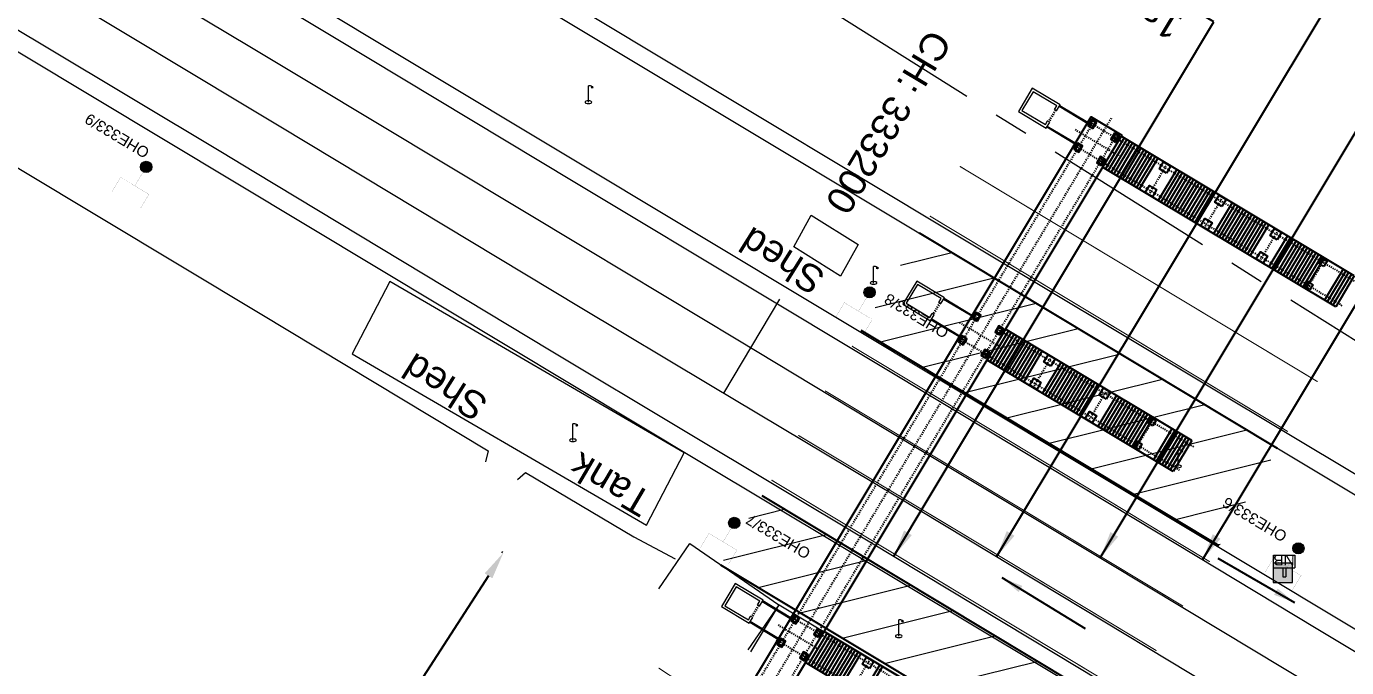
# Model space of a CAD drawing. Header units: metres. Extents: x -1651858 to 619161, y 795717 to 3398838.
# Drawn here: x 617034.6 to 617155, y 3398002.4 to 3398060.9 of the extents above; entities that cross this region are included whole.
import ezdxf
from ezdxf.enums import TextEntityAlignment as Align

# ---------------------------------------------------------------- set-up
doc = ezdxf.new("R2010")
doc.units = ezdxf.units.M
doc.header["$MEASUREMENT"] = 0
doc.linetypes.add('CENTER', pattern=[50.800000000000004, 31.75, -6.350000000000001, 6.350000000000001, -6.350000000000001])
doc.linetypes.add('DASHED', pattern=[0.75, 0.5, -0.25])
doc.layers.get('Defpoints').update_dxf_attribs({"lineweight": 0})
for name, color, linetype in [('AA_P_CEN_0.05', 2, 'CENTER'), ('AA_P_CON_0.30', 1, 'Continuous'), ('col', 7, 'Continuous'), ('IR PROPOSALS', 190, 'Continuous'), ('Structures', 7, 'Continuous')]:
    doc.layers.add(name, color=color, linetype=linetype)
for name, color, linetype, lineweight in [('Bench_Mark', 7, 'Continuous', 0), ('Bounary Dim', 10, 'Continuous', 13), ('Existing Chainage', 7, 'Continuous', 0), ('Existing IR Track', 143, 'Continuous', 0), ('Existing Railway Boundary', 7, 'CENTER', 0), ('flow direction', 7, 'Continuous', 0), ('Govt buliding', 251, 'Continuous', 0), ('Grill', 251, 'Continuous', 0), ('Lamp_Post', 7, 'Continuous', 0), ('LIFT', 6, 'Continuous', 13), ('Name Board', 251, 'Continuous', 0), ('OHE MAST', 8, 'Continuous', 0), ('OHE MAST TEXT', 8, 'Continuous', 0), ('Platform', 7, 'Continuous', 0), ('PROPOSED DFCC TRACK', 1, 'Continuous', 0), ('Shed', 251, 'Continuous', 0), ('SRJ CH. in Station', 7, 'Continuous', 0), ('STEEL', 5, 'Continuous', 25), ('Text', 251, 'Continuous', 0)]:
    doc.layers.add(name, color=color, linetype=linetype, lineweight=lineweight)
doc.styles.add('NB', font='arial.ttf', dxfattribs={"height": 1.5})
doc.styles.get("Standard").update_dxf_attribs({"font": 'arial.ttf'})
doc.styles.add('Style-Arial', font='arial.ttf')
doc.styles.add('Text', font='arial.ttf', dxfattribs={"height": 2})
doc.dimstyles.new('ISO-25', dxfattribs={"dimtxt": 2.5, "dimasz": 2.5, "dimexe": 1.25, "dimexo": 0.625, "dimtad": 1, "dimtxsty": 'Standard', "dimcen": 2.5, "dimadec": 0, "dimazin": 0, "dimtfac": 1, "dimtmove": 0, "dimatfit": 3, "dimfxl": 1, "dimarcsym": 0})
doc.dimstyles.get("Standard").update_dxf_attribs({"dimtxt": 2.5, "dimasz": 0.18, "dimexe": 0.18, "dimexo": 0.0625, "dimgap": 0.09, "dimtad": 0, "dimtih": 1, "dimtoh": 1, "dimdec": 3, "dimzin": 0, "dimdsep": 46, "dimtxsty": 'Standard', "dimcen": 0.09, "dimadec": 0, "dimazin": 0, "dimtfac": 1, "dimtdec": 3, "dimtofl": 0, "dimtmove": 0, "dimatfit": 3, "dimfxl": 1, "dimtolj": 1, "dimtzin": 0, "dimarcsym": 0})
pattern_1 = [(134.9153832942971, (184, 2.384185791015625e-06), (-2248.377181380949, -2241.745982542504), [])]

# ---------------------------------------------------------------- blocks, each defined once
blk = doc.blocks.new('BM')
at = {"extrusion": (0, 0, -1)}
blk.add_hatch(color=256, dxfattribs=at).paths.add_polyline_path([(-0.8802185237873346, -0.8802185240201652), (-0.8802185237873346, 0.8802185240201652), (0.8802185237873346, 0.8802185240201652), (0.8802185237873346, -0.8802185240201652)])
for p, q in [((0.8802185237873346, 0.8802185240201652), (-0.8802185237873346, 0.8802185240201652)), ((-0.8802185237873346, 0.8802185240201652), (-0.8802185237873346, -0.8802185240201652)), ((0.8802185237873346, -0.8802185240201652), (0.8802185237873346, 0.8802185240201652)), ((-0.8802185237873346, -0.8802185240201652), (0.8802185237873346, -0.8802185240201652))]:
    blk.add_line(p, q)
blk = doc.blocks.new('LP')
at = {"flags": 128}
for points in [[(0, 0), (1.455191522836685e-11, 1.501124259113567)], [(0.2519161513773724, 1.350193068938097), (0.4359010657208273, 1.34978976417915)]]:
    blk.add_lwpolyline(points, dxfattribs=at)
for centre, radius, start, end in [((0.06613470305455849, 0.9860374755808152), 0.5193151196662238, 57.6424909295516, 97.31647703476513), ((0.3438663828128483, 1.330728320666822), 0.0939878794666767, 11.70118011145276, 168.0476294616489)]:
    blk.add_arc(centre, radius, start, end)
blk.add_ellipse((0.3454842579521937, 1.356661789875943), major_axis=(0.001657004864181768, 0.04378418379872288), ratio=0.461056283615357, start_param=1.740219812287553, end_param=4.575835678503748)
at = {"extrusion": (0, 0, -1)}
blk.add_ellipse((0.0002139964781235904, 0.005010010994737968), major_axis=(0.3078346772228203, 0.0003373946318270346), ratio=0.4004951161847081, dxfattribs=at)
blk = doc.blocks.new('NB')
for p, q in [((-0.9756246762699448, 0.8177181538194418), (-0.9756246762699448, 1.98262127104681)), ((-0.9756246762699448, 1.98262127104681), (0.9756246762699448, 1.98262127104681)), ((0.9756246762699448, 1.98262127104681), (0.9756246762699448, 0.8177181538194418)), ((-0.9756246762699448, 0.8177181538194418), (0.9756246762699448, 0.8177181538194418)), ((-0.1317670552671188, 0.8177181538194418), (-0.1317670552671188, 0)), ((-0.1317670552671188, 0), (0.1317670552671188, 0)), ((0.1317670552671188, 0.8177181538194418), (0.1317670552671188, 0))]:
    blk.add_line(p, q)
at = {"insert": (-0.02931047548417862, 1.54262998644272), "char_height": 0.9882529144626293, "attachment_point": 5, "rotation": 180, "line_spacing_factor": 0.6, "style": 'NB'}
blk.add_mtext('\\H1x;\\W1.02537;NB', dxfattribs=at)
blk = doc.blocks.new('OHE MAST')
h = blk.add_hatch(color=256)
edge = h.paths.add_edge_path()
edge.add_arc((0, 0), 0.5143920608792591, 0, 360)
at = {"const_width": 0.01, "flags": 128}
for points in [[(1.500000000116415, 3.5), (1.500000000116415, 2), (-1.499999999883585, 2), (-1.499999999883585, 3.5)], [(1.164153218269348e-10, 2), (0, 0)]]:
    blk.add_lwpolyline(points, dxfattribs=at)
blk.add_circle((0, 0), 0.5143920608792591)
blk = doc.blocks.new('*D34')
at = {"layer": 'Bounary Dim', "color": 0, "lineweight": -2, "transparency": 16777216}
for p, q in [((617078.0314781426, 3398012.916643139), (617077.9327623339, 3398012.980372561)), ((617076.7280414202, 3398010.782408157), (617043.5382519634, 3397959.371978795)), ((617038.0777098462, 3397950.913690286), (617042.0541759594, 3397957.07316986)), ((617036.6692563063, 3397948.84725256), (617036.5705404975, 3397948.910981981))]:
    blk.add_line(p, q, dxfattribs=at)
at = {"layer": 'Bounary Dim', "color": 0, "transparency": 16777216}
for points in [[(617076.377985361, 3398011.008399012), (617077.0780974792, 3398010.556417302), (617078.0839865515, 3398012.882744511)], [(617037.727653787, 3397951.139681141), (617038.4277659052, 3397950.687699431), (617036.7217647152, 3397948.813353932)]]:
    blk.add_solid(points, dxfattribs=at)
at = {"layer": 'Defpoints', "color": 0, "transparency": 16777216}
for p in [(617078.0839865515, 3398012.882744511), (617078.0839865515, 3398012.882744511), (617036.7217647152, 3397948.813353932)]:
    blk.add_point(p, dxfattribs=at)
at = {"layer": 'Bounary Dim', "color": 0, "transparency": 16777216, "insert": (617042.7962139619, 3397958.222574327), "char_height": 2.5, "attachment_point": 5, "rotation": 150}
blk.add_mtext('\\A1;76.261m', dxfattribs=at)
blk = doc.blocks.new('LIFT-flat-1-flat-1')
at = {"layer": 'LIFT'}
for p, q in [((-1032357.495207546, 144159.0369814154), (-1032357.494768476, 147159.0369814153)), ((-1032257.495207546, 144159.0369667797), (-1032257.494768476, 147159.0369667796)), ((-1031807.494768476, 147159.0369009191), (-1031807.494734814, 147389.0369009191)), ((-1030607.494768476, 147159.0367252909), (-1030607.494734814, 147389.0367252909)), ((-1030157.495207546, 144159.0366594304), (-1030157.494768476, 147159.0366594304)), ((-1030057.495207546, 144159.0366447947), (-1030057.494768476, 147159.0366447947))]:
    blk.add_line(p, q, dxfattribs=at)
at = {"layer": 'LIFT', "linetype": 'DASHED', "ltscale": 0.5}
for p, q in [((-1030607.494744327, 147324.0367252909), (-1031807.494744327, 147324.0369009191)), ((-1030607.494758963, 147224.0367252909), (-1031807.494758963, 147224.0369009191))]:
    blk.add_line(p, q, dxfattribs=at)
at = {"layer": 'LIFT'}
for points in [[(-1030607.494768476, 147159.0367252909), (-1029977.494768476, 147159.0366330862), (-1029977.49433526, 150119.0366330861), (-1032437.49433526, 150119.0369931239), (-1032437.494768476, 147159.0369931239), (-1031807.494768476, 147159.0369009191)], [(-1030607.494734814, 147389.0367252909), (-1030207.494734814, 147389.0366667482), (-1030207.494368922, 149889.0366667482), (-1032207.494368922, 149889.0369594618), (-1032207.494734814, 147389.0369594618), (-1031807.494734814, 147389.0369009191)]]:
    blk.add_lwpolyline(points, dxfattribs=at)
blk = doc.blocks.new('LIFT-flat-1-flat-3')
at = {"layer": 'LIFT'}
for p, q in [((-1032357.495207546, 144159.0369814154), (-1032357.494768476, 147159.0369814153)), ((-1032257.495207546, 144159.0369667797), (-1032257.494768476, 147159.0369667796)), ((-1031807.494768476, 147159.0369009191), (-1031807.494734814, 147389.0369009191)), ((-1030607.494768476, 147159.0367252909), (-1030607.494734814, 147389.0367252909)), ((-1030157.495207546, 144159.0366594304), (-1030157.494768476, 147159.0366594304)), ((-1030057.495207546, 144159.0366447947), (-1030057.494768476, 147159.0366447947))]:
    blk.add_line(p, q, dxfattribs=at)
at = {"layer": 'LIFT', "linetype": 'DASHED', "ltscale": 0.5}
for p, q in [((-1030607.494744327, 147324.0367252909), (-1031807.494744327, 147324.0369009191)), ((-1030607.494758963, 147224.0367252909), (-1031807.494758963, 147224.0369009191))]:
    blk.add_line(p, q, dxfattribs=at)
at = {"layer": 'LIFT'}
for points in [[(-1030607.494768476, 147159.0367252909), (-1029977.494768476, 147159.0366330862), (-1029977.49433526, 150119.0366330861), (-1032437.49433526, 150119.0369931239), (-1032437.494768476, 147159.0369931239), (-1031807.494768476, 147159.0369009191)], [(-1030607.494734814, 147389.0367252909), (-1030207.494734814, 147389.0366667482), (-1030207.494368922, 149889.0366667482), (-1032207.494368922, 149889.0369594618), (-1032207.494734814, 147389.0369594618), (-1031807.494734814, 147389.0369009191)]]:
    blk.add_lwpolyline(points, dxfattribs=at)
blk = doc.blocks.new('A$C6982e8d3')
at = {"layer": 'col', "color": 0, "ltscale": 1.5}
for points in [[(181.2483035550686, 178.5275235421141, 0.373118821433399), (166.3999484750675, 191.4000011926983), (-166.3999653108185, 191.4000012529432, 0.3731188214333965), (-181.2483203950105, 178.5275236078305), (-191.5778024456231, 106.4362400814425, -0.373118821433399), (-199.0019799879519, 100.0000012588571), (-200.0000084344065, 100.0000012590317), (-200.0000084162457, 200.0000012590317), (199.9999915837543, 200.0000011865632), (199.9999915655935, 100.0000011865632), (199.001963119139, 100.0000011867378, -0.373118821433399), (191.5777855791384, 106.4362400120008)], [(181.2483034903416, -178.5275211621774, -0.373118821433399), (166.399948405684, -191.3999988072901), (-166.399965380202, -191.399998746987, -0.3731188214333965), (-181.2483204597374, -178.527521096461), (-191.577802484273, -106.4362375663477, 0.373118821433399), (-199.0019800242735, -99.99999874108471), (-200.0000084707281, -99.99999874091009), (-200.0000084888889, -199.9999987409101), (199.9999915111111, -199.9999988133786), (199.9999915292719, -99.99999881337862), (199.0019630828174, -99.999998813204, 0.373118821433399), (191.5777855404885, -106.4362376357894)]]:
    blk.add_lwpolyline(points, format="xyb", close=True, dxfattribs=at)
at = {"layer": 'STEEL', "color": 0}
blk.add_lwpolyline([(-325.000024872541, -249.9999691094272), (324.9999756042962, -250.0000273729675), (325.0000340168481, 249.9999725078233), (-324.9999662215705, 250.0000310991891)], close=True, dxfattribs=at)
blk = doc.blocks.new('A$C6982e8d3-flat-1')
at = {"layer": 'col', "color": 190, "ltscale": 1.5}
for points in [[(181.2483035550686, 178.5275235421141, 0.373118821433399), (166.3999484750675, 191.4000011926983), (-166.3999653108185, 191.4000012529432, 0.3731188214333965), (-181.2483203950105, 178.5275236078305), (-191.5778024456231, 106.4362400814425, -0.373118821433399), (-199.0019799879519, 100.0000012588571), (-200.0000084344065, 100.0000012590317), (-200.0000084162457, 200.0000012590317), (199.9999915837543, 200.0000011865632), (199.9999915655935, 100.0000011865632), (199.001963119139, 100.0000011867378, -0.373118821433399), (191.5777855791384, 106.4362400120008)], [(181.2483034903416, -178.5275211621774, -0.373118821433399), (166.399948405684, -191.3999988072901), (-166.399965380202, -191.399998746987, -0.3731188214333965), (-181.2483204597374, -178.527521096461), (-191.577802484273, -106.4362375663477, 0.373118821433399), (-199.0019800242735, -99.99999874108471), (-200.0000084707281, -99.99999874091009), (-200.0000084888889, -199.9999987409101), (199.9999915111111, -199.9999988133786), (199.9999915292719, -99.99999881337862), (199.0019630828174, -99.999998813204, 0.373118821433399), (191.5777855404885, -106.4362376357894)]]:
    blk.add_lwpolyline(points, format="xyb", close=True, dxfattribs=at)
at = {"layer": 'STEEL', "color": 190}
blk.add_lwpolyline([(-325.000024872541, -249.9999691094272), (324.9999756042962, -250.0000273729675), (325.0000340168481, 249.9999725078233), (-324.9999662215705, 250.0000310991891)], close=True, dxfattribs=at)
blk = doc.blocks.new('A$C6982e8d3-flat-2')
at = {"layer": 'col', "color": 190, "ltscale": 1.5}
for points in [[(181.2483035550686, 178.5275235421141, 0.373118821433399), (166.3999484750675, 191.4000011926983), (-166.3999653108185, 191.4000012529432, 0.3731188214333965), (-181.2483203950105, 178.5275236078305), (-191.5778024456231, 106.4362400814425, -0.373118821433399), (-199.0019799879519, 100.0000012588571), (-200.0000084344065, 100.0000012590317), (-200.0000084162457, 200.0000012590317), (199.9999915837543, 200.0000011865632), (199.9999915655935, 100.0000011865632), (199.001963119139, 100.0000011867378, -0.373118821433399), (191.5777855791384, 106.4362400120008)], [(181.2483034903416, -178.5275211621774, -0.373118821433399), (166.399948405684, -191.3999988072901), (-166.399965380202, -191.399998746987, -0.3731188214333965), (-181.2483204597374, -178.527521096461), (-191.577802484273, -106.4362375663477, 0.373118821433399), (-199.0019800242735, -99.99999874108471), (-200.0000084707281, -99.99999874091009), (-200.0000084888889, -199.9999987409101), (199.9999915111111, -199.9999988133786), (199.9999915292719, -99.99999881337862), (199.0019630828174, -99.999998813204, 0.373118821433399), (191.5777855404885, -106.4362376357894)]]:
    blk.add_lwpolyline(points, format="xyb", close=True, dxfattribs=at)
at = {"layer": 'STEEL', "color": 190}
blk.add_lwpolyline([(-325.000024872541, -249.9999691094272), (324.9999756042962, -250.0000273729675), (325.0000340168481, 249.9999725078233), (-324.9999662215705, 250.0000310991891)], close=True, dxfattribs=at)
blk = doc.blocks.new('A$C6982e8d3-flat-3')
at = {"layer": 'col', "color": 190, "ltscale": 1.5}
for points in [[(181.2483035550686, 178.5275235421141, 0.373118821433399), (166.3999484750675, 191.4000011926983), (-166.3999653108185, 191.4000012529432, 0.3731188214333965), (-181.2483203950105, 178.5275236078305), (-191.5778024456231, 106.4362400814425, -0.373118821433399), (-199.0019799879519, 100.0000012588571), (-200.0000084344065, 100.0000012590317), (-200.0000084162457, 200.0000012590317), (199.9999915837543, 200.0000011865632), (199.9999915655935, 100.0000011865632), (199.001963119139, 100.0000011867378, -0.373118821433399), (191.5777855791384, 106.4362400120008)], [(181.2483034903416, -178.5275211621774, -0.373118821433399), (166.399948405684, -191.3999988072901), (-166.399965380202, -191.399998746987, -0.3731188214333965), (-181.2483204597374, -178.527521096461), (-191.577802484273, -106.4362375663477, 0.373118821433399), (-199.0019800242735, -99.99999874108471), (-200.0000084707281, -99.99999874091009), (-200.0000084888889, -199.9999987409101), (199.9999915111111, -199.9999988133786), (199.9999915292719, -99.99999881337862), (199.0019630828174, -99.999998813204, 0.373118821433399), (191.5777855404885, -106.4362376357894)]]:
    blk.add_lwpolyline(points, format="xyb", close=True, dxfattribs=at)
at = {"layer": 'STEEL', "color": 190}
blk.add_lwpolyline([(-325.000024872541, -249.9999691094272), (324.9999756042962, -250.0000273729675), (325.0000340168481, 249.9999725078233), (-324.9999662215705, 250.0000310991891)], close=True, dxfattribs=at)
blk = doc.blocks.new('A$C6982e8d3-flat-4')
at = {"layer": 'col', "color": 190, "ltscale": 1.5}
for points in [[(181.2483035550686, 178.5275235421141, 0.373118821433399), (166.3999484750675, 191.4000011926983), (-166.3999653108185, 191.4000012529432, 0.3731188214333965), (-181.2483203950105, 178.5275236078305), (-191.5778024456231, 106.4362400814425, -0.373118821433399), (-199.0019799879519, 100.0000012588571), (-200.0000084344065, 100.0000012590317), (-200.0000084162457, 200.0000012590317), (199.9999915837543, 200.0000011865632), (199.9999915655935, 100.0000011865632), (199.001963119139, 100.0000011867378, -0.373118821433399), (191.5777855791384, 106.4362400120008)], [(181.2483034903416, -178.5275211621774, -0.373118821433399), (166.399948405684, -191.3999988072901), (-166.399965380202, -191.399998746987, -0.3731188214333965), (-181.2483204597374, -178.527521096461), (-191.577802484273, -106.4362375663477, 0.373118821433399), (-199.0019800242735, -99.99999874108471), (-200.0000084707281, -99.99999874091009), (-200.0000084888889, -199.9999987409101), (199.9999915111111, -199.9999988133786), (199.9999915292719, -99.99999881337862), (199.0019630828174, -99.999998813204, 0.373118821433399), (191.5777855404885, -106.4362376357894)]]:
    blk.add_lwpolyline(points, format="xyb", close=True, dxfattribs=at)
at = {"layer": 'STEEL', "color": 190}
blk.add_lwpolyline([(-325.000024872541, -249.9999691094272), (324.9999756042962, -250.0000273729675), (325.0000340168481, 249.9999725078233), (-324.9999662215705, 250.0000310991891)], close=True, dxfattribs=at)
blk = doc.blocks.new('LIFT-flat-1-flat-2-flat-1')
at = {"layer": 'LIFT'}
for p, q in [((-1032357.495207546, 144159.0369814154), (-1032357.494768476, 147159.0369814153)), ((-1032257.495207546, 144159.0369667797), (-1032257.494768476, 147159.0369667796)), ((-1031807.494768476, 147159.0369009191), (-1031807.494734814, 147389.0369009191)), ((-1030607.494768476, 147159.0367252909), (-1030607.494734814, 147389.0367252909)), ((-1030157.495207546, 144159.0366594304), (-1030157.494768476, 147159.0366594304)), ((-1030057.495207546, 144159.0366447947), (-1030057.494768476, 147159.0366447947))]:
    blk.add_line(p, q, dxfattribs=at)
at = {"layer": 'LIFT', "linetype": 'DASHED', "ltscale": 0.5}
for p, q in [((-1030607.494744327, 147324.0367252909), (-1031807.494744327, 147324.0369009191)), ((-1030607.494758963, 147224.0367252909), (-1031807.494758963, 147224.0369009191))]:
    blk.add_line(p, q, dxfattribs=at)
at = {"layer": 'LIFT'}
for points in [[(-1030607.494768476, 147159.0367252909), (-1029977.494768476, 147159.0366330862), (-1029977.49433526, 150119.0366330861), (-1032437.49433526, 150119.0369931239), (-1032437.494768476, 147159.0369931239), (-1031807.494768476, 147159.0369009191)], [(-1030607.494734814, 147389.0367252909), (-1030207.494734814, 147389.0366667482), (-1030207.494368922, 149889.0366667482), (-1032207.494368922, 149889.0369594618), (-1032207.494734814, 147389.0369594618), (-1031807.494734814, 147389.0369009191)]]:
    blk.add_lwpolyline(points, dxfattribs=at)
blk = doc.blocks.new('A$Caeafc557')
at = {"layer": 'Structures', "lineweight": 9}
h = blk.add_hatch(dxfattribs=at)
h.set_pattern_fill('ANSI31', color=256, scale=1000, angle=89.9153832942971)
h.set_pattern_definition(pattern_1)
h.paths.add_polyline_path([(10212.16376972198, -28525.67562055588), (17562.17178535461, -28525.67562007904), (17618.48658180237, 9606.24899816513), (10268.47856616974, 9606.24899840355)])
h = blk.add_hatch(dxfattribs=at)
h.set_pattern_fill('ANSI31', color=256, scale=1000, angle=89.9153832942971)
h.set_pattern_definition(pattern_1)
h.paths.add_polyline_path([(35172.19098997116, -28525.6756207943), (45522.20227575302, -28525.67562055588), (45578.51707363129, 9606.248998641968), (35228.50578594208, 9606.24899840355)])
at = {"layer": 'AA_P_CEN_0.05', "ltscale": 0.225}
for p, q in [((7020.408414840698, -1797.675616979599), (7020.408899784088, 1761.597610235214)), ((9520.408414840698, -1797.675939559937), (9520.408900260925, 1761.597288131714)), ((7020.40874671936, -22602.10939359665), (7020.408749103546, -1200.006839752197)), ((9520.40874671936, -22602.10939359665), (9520.408749103546, -1200.007194757462))]:
    blk.add_line(p, q, dxfattribs=at)
at = {"layer": 'AA_P_CEN_0.05', "color": 190, "ltscale": 0.225}
for p, q in [((39211.99983453751, -1797.675616979599), (39212.00031852722, 1761.597609519958)), ((59730.38684272766, -1797.67561674118), (59730.38732671738, 1761.597609996796)), ((62230.38684225082, -1797.675939083099), (62230.38732624054, 1761.597287893295)), ((9520.408576011658, -1797.675938844681), (9520.408657550812, -1200.006294965744)), ((39212.00000619888, -21883.05171346664), (39212.00000715256, -1200.005939483643)), ((41711.99983406067, -1797.675939083099), (41711.99991559982, -1200.006294727325)), ((41712.00000667572, -21883.05171346664), (41712.00000762939, -1200.006294965744)), ((59730.38704299927, -26883.05171298981), (59730.38701534271, -1200.005939483643)), ((62230.38704252243, -26883.05171346664), (62230.38701534271, -1200.006294965744))]:
    blk.add_line(p, q, dxfattribs=at)
at = {"layer": 'AA_P_CEN_0.05', "ltscale": 0.225}
for points in [[(8270.408749103546, 2292.783301830292), (8270.408749103546, -2335.212368965149)], [(8270.408946037292, -0.0007541179656982422), (-12268.61312246323, 0.0007832050323486328)], [(8270.408944129944, 1199.99818611145), (-10229.59112167358, 1200.000822305679)], [(8270.408953666687, -1200.001813411713), (-10229.5914516449, -1199.999177455902)], [(6620.408740520477, -6525.003126621246), (9920.408742904663, -6525.003121376038)]]:
    blk.add_lwpolyline(points, dxfattribs=at)
at = {"layer": 'AA_P_CEN_0.05', "color": 190, "ltscale": 0.225}
for points in [[(40462.00000715256, 2292.77858543396), (40462.00000667572, -2335.217085838318)], [(60980.38701534271, 2292.776000022888), (60980.38701486588, -2335.219671726227)], [(62730.38718509674, 1199.990930557251), (8270.408944129944, 1199.99818611145)], [(63567.6876244545, -0.003652572631835938), (8270.408946037292, -0.0007541179656982422)], [(62730.38686513901, -1200.009068965912), (8270.408953666687, -1200.001813411713)], [(38811.99999856949, -6525.002227067947), (42112.00000095367, -6525.002221345901)], [(59330.38700675964, -6525.002226829529), (62630.38700914383, -6525.002221107483)], [(38812.00000810623, -12425.00222730637), (42111.99999284744, -12425.00222206116)], [(59330.38701629639, -12425.00222706795), (62630.3870010376, -12425.00222182274)], [(38812.00001621246, -17425.00222730637), (42111.99998617172, -17425.00222206116)], [(59330.38700485229, -18325.00222754478), (62630.38699054718, -18325.00222206116)], [(59330.38703393936, -23325.00222802162), (62630.38700437546, -23325.00222229958)]]:
    blk.add_lwpolyline(points, dxfattribs=at)
at = {"layer": 'AA_P_CON_0.30'}
for points in [[(8270.408947467804, -1625.000346899033), (-10229.59150981903, -1624.999351024628), (-10229.59106445312, 1625.000610113144), (8270.408947944641, 1624.999652862549)], [(6620.408722400665, -22025.00312304497), (6620.408748626709, -1625.003120183945)], [(9920.408748149872, -1925.003125429153), (6620.408748149872, -1925.003119945526)], [(9920.408748149872, -2225.003125429153), (6620.408747196198, -2225.003120422363)], [(9920.408722400665, -22025.00312781334), (9920.408749103546, -1625.003125190735)], [(9920.408747196198, -2525.003125429153), (6620.408747196198, -2525.003119945526)], [(9920.408747196198, -2825.003125190735), (6620.408746242523, -2825.003120183945)], [(9920.408746242523, -3125.003125190735), (6620.408746242523, -3125.003119945526)], [(9920.408746242523, -3425.003125429153), (6620.408745288849, -3425.003120183945)], [(9920.408746242523, -3425.003125429153), (6620.408745288849, -3425.003120183945)], [(9920.408745288849, -3725.003125667572), (6620.408745288849, -3725.003120183945)], [(9920.408745288849, -4025.003125190735), (6620.408744335175, -4025.003120183945)], [(9920.408745288849, -4025.003125190735), (6620.408744335175, -4025.003120183945)], [(9920.408744335175, -4325.003125667572), (6620.408744335175, -4325.003120183945)], [(9920.408744335175, -4625.003125190735), (6620.4087433815, -4625.003120183945)], [(9920.4087433815, -4925.003125190735), (6620.4087433815, -4925.003119945526)], [(9920.4087433815, -5225.003125429153), (6620.408742427826, -5225.003120422363)], [(9920.408742904663, -5525.003125190735), (6620.408742427826, -5525.003119945526)], [(9145.40872001648, -6900.00312256813), (9145.40872001648, -6150.003121614456), (9895.408720493317, -6150.003123998642), (9895.40872001648, -6900.003123283386), (9145.40872001648, -6900.00312256813)], [(9920.408739089966, -7525.003125429153), (6620.408738613129, -7525.003120183945)], [(9920.408738136292, -7825.003125190735), (6620.408738136292, -7825.003119945526)]]:
    blk.add_lwpolyline(points, dxfattribs=at)
at = {"layer": 'AA_P_CON_0.30', "color": 190}
for points in [[(8270.408947944641, 1624.999652862549), (62730.38724136353, 1624.996490478516), (62730.3868098259, -1625.003509044647), (8270.408947467804, -1625.000346899033)], [(42112.00000715256, -1625.002225160599), (38812.00000619888, -1625.00221991539)], [(38811.99998140335, -21425.00221610069), (38812.00000619888, -1625.00221991539)], [(42112.00000619888, -1925.00222492218), (38812.00000667572, -1925.002219676971)], [(42112.00000619888, -2225.00222492218), (38812.00000572205, -2225.00221991539)], [(42111.99998188019, -21425.00222158432), (42112.00000715256, -1625.002225160599)], [(59330.3870177269, -26425.00221562386), (59330.38701438904, -1625.00221991539)], [(62630.38701438904, -1925.002225160599), (59330.38701438904, -1925.002220153809)], [(62630.3870139122, -2225.00222492218), (59330.38701343536, -2225.002219676971)], [(62630.38701820374, -26425.00222086906), (62630.38701486588, -1625.00222492218)], [(42112.00000524521, -2525.002225399017), (38812.00000572205, -2525.00221991539)], [(42112.00000524521, -2825.00222492218), (38812.00000429153, -2825.00221991539)], [(42112.00000429153, -3125.002225399017), (38812.00000476837, -3125.00221991539)], [(42112.00000429153, -3425.00222492218), (38812.00000333786, -3425.00221991539)], [(42112.00000429153, -3425.00222492218), (38812.00000333786, -3425.00221991539)], [(62630.38701343536, -2525.002225160599), (59330.38701343536, -2525.002219676971)], [(62630.38701248169, -2825.002225875854), (59330.38701248169, -2825.002219676971)], [(62630.38701248169, -3125.002225160599), (59330.38701248169, -3125.002219676971)], [(62630.38701200485, -3425.002225399017), (59330.38701152802, -3425.00221991539)], [(62630.38701200485, -3425.002225399017), (59330.38701152802, -3425.00221991539)], [(42112.00000333786, -3725.002225399017), (38812.00000333786, -3725.00221991539)], [(42112.00000333786, -4025.002225399017), (38812.00000238419, -4025.002219676971)], [(42112.00000333786, -4025.002225399017), (38812.00000238419, -4025.002219676971)], [(42112.00000238419, -4325.00222492218), (38812.00000238419, -4325.002219676971)], [(42112.00000238419, -4625.002225160599), (38812.00000143051, -4625.00221991539)], [(62630.38701152802, -3725.002225160599), (59330.38701152802, -3725.002219676971)], [(62630.38701105118, -4025.002225160599), (59330.38701057434, -4025.00221991539)], [(62630.38701105118, -4025.002225160599), (59330.38701057434, -4025.00221991539)], [(62630.38701057434, -4325.00222492218), (59330.38701057434, -4325.002219676971)], [(62630.3870100975, -4625.002225399017), (59330.38700962067, -4625.00221991539)], [(42112.00000143051, -4925.00222492218), (38812.00000143051, -4925.002219676971)], [(42112.00000143051, -5225.002225160599), (38812.00000047684, -5225.002220153809)], [(42112.00000047684, -5525.002225160599), (38812.00000143051, -5525.002219438553)], [(62630.3870100975, -4925.002225160599), (59330.38700962067, -4925.00221991539)], [(62630.38700914383, -5225.00222492218), (59330.38700866699, -5225.00221991539)], [(62630.38700914383, -5525.002225160599), (59330.38700866699, -5525.002219676971)], [(38836.99997758865, -6900.002222061157), (38836.99997806549, -6150.002221345901), (39586.99997854233, -6150.002223730087), (39586.99997806549, -6900.002222537994), (38836.99997758865, -6900.002222061157)], [(41336.99997806549, -6900.002222299576), (41336.99997806549, -6150.002221107483), (42086.99997854233, -6150.002223491669), (42086.99997806549, -6900.002223014832), (41336.99997806549, -6900.002222299576)], [(59355.38698625565, -6900.002222299576), (59355.38698577881, -6150.002221345901), (60105.38698625565, -6150.002223491669), (60105.38698625565, -6900.002223014832), (59355.38698625565, -6900.002222299576)], [(61855.38698625565, -6900.002222061157), (61855.38698530197, -6150.002221822739), (62605.38698625565, -6150.002223968506), (62605.38698625565, -6900.002222537994), (61855.38698625565, -6900.002222061157)], [(42111.99999713898, -7525.00222492218), (38811.99999666214, -7525.00221991539)], [(42111.99999666214, -7825.00222492218), (38811.9999961853, -7825.00221991539)], [(42111.9999961853, -8125.00222492218), (38811.9999961853, -8125.002219438553)], [(42111.99999570847, -8425.00222492218), (38811.99999523163, -8425.00221991539)], [(62630.38700532913, -7525.00222492218), (59330.38700437546, -7525.00221991539)], [(62630.38700485229, -7825.00222492218), (59330.38700485229, -7825.002219676971)], [(62630.38700389862, -8125.002225160599), (59330.38700389862, -8125.002219676971)], [(62630.38700389862, -8425.00222492218), (59330.38700389862, -8425.002219676971)], [(42111.99999523163, -8725.002225399017), (38811.99999523163, -8725.002219438553)], [(42111.99999523163, -8725.002225399017), (38811.99999523163, -8725.002219438553)], [(42111.99999475479, -9025.00222492218), (38811.99999475479, -9025.002219676971)], [(42111.99999427795, -9325.002225399017), (38811.99999427795, -9325.00221991539)], [(42111.99999380112, -9625.00222492218), (38811.99999380112, -9625.002219676971)], [(62630.38700294495, -8725.002225160599), (59330.38700294495, -8725.002219676971)], [(62630.38700294495, -8725.002225160599), (59330.38700294495, -8725.002219676971)], [(62630.38700294495, -9025.00222492218), (59330.38700294495, -9025.002219676971)], [(62630.38700151443, -9325.002225160599), (59330.38700199127, -9325.002219676971)], [(62630.38700199127, -9625.002225399017), (59330.38700199127, -9625.00221991539)], [(42111.99999332428, -9925.002225160599), (38811.99999332428, -9925.002219676971)], [(42111.99999237061, -10225.00222492218), (38811.99999284744, -10225.00221967697)], [(42111.99999141693, -10525.0022251606), (38811.99999237061, -10525.00221943855)], [(42111.99999141693, -10525.0022251606), (38811.99999237061, -10525.00221943855)], [(42111.99999141693, -10825.0022251606), (38811.99999189377, -10825.00221991539)], [(62630.38700056076, -9925.00222492218), (59330.3870010376, -9925.002219676971)], [(62630.3870010376, -10225.00222539902), (59330.3870010376, -10225.00221991539)], [(62630.38700008392, -10525.00222468376), (59330.38700008392, -10525.00221967697)], [(62630.38700008392, -10525.00222468376), (59330.38700008392, -10525.00221967697)], [(62630.38699960709, -10825.00222492218), (59330.38700008392, -10825.00221991539)], [(42111.99999046326, -11125.0022251606), (38811.99999141693, -11125.00221967697)], [(42111.99999046326, -11425.0022251606), (38811.99999094009, -11425.00221991539)], [(62630.38699865341, -11125.00222539902), (59330.38699913025, -11125.00221991539)], [(62630.38699865341, -11425.00222492218), (59330.38699913025, -11425.00221967697)], [(38836.99996852875, -12800.00222277641), (38836.99996852875, -12050.00222206116), (39586.99996852875, -12050.00222396851), (39586.99996900558, -12800.00222349167), (38836.99996852875, -12800.00222277641)], [(41336.99996852875, -12800.00222253799), (41336.99996852875, -12050.00222206116), (42086.99996852875, -12050.00222444534), (42086.99996900558, -12800.00222349167), (41336.99996852875, -12800.00222253799)], [(59355.38697624207, -12800.00222277641), (59355.3869767189, -12050.00222229958), (60105.3869767189, -12050.00222444534), (60105.38697576523, -12800.00222349167), (59355.38697624207, -12800.00222277641)], [(61855.38697719574, -12800.00222277641), (61855.3869767189, -12050.00222206116), (62605.3869767189, -12050.00222396851), (62605.38697624207, -12800.00222373009), (61855.38697719574, -12800.00222277641)], [(42111.99999284744, -13425.00222754478), (38811.99999380112, -13425.00222206116)], [(42111.99999284744, -13425.00222754478), (38811.99999380112, -13425.00222206116)], [(42111.99999237061, -13725.00222754478), (38811.99999237061, -13725.00222253799)], [(42111.99999189377, -14025.00222802162), (38811.99999141693, -14025.00222277641)], [(42111.99999141693, -14325.00222754478), (38811.99999046326, -14325.00222253799)], [(62630.38699436188, -13425.00222492218), (59330.38699436188, -13425.00221991539)], [(62630.38699436188, -13725.00222492218), (59330.38699388504, -13725.00221943855)], [(62630.3869934082, -14025.00222492218), (59330.38699293137, -14025.00221967697)], [(62630.3869934082, -14325.0022251606), (59330.38699245453, -14325.00222015381)], [(42111.99999094009, -14625.00222802162), (38811.99999046326, -14625.00222301483)], [(42111.99999046326, -14925.00222754478), (38811.99999046326, -14925.00222229958)], [(42111.99999046326, -14925.00222754478), (38811.99999046326, -14925.00222229958)], [(42111.99998998642, -15225.0022277832), (38811.99998950958, -15225.00222277641)], [(42111.99998903275, -15525.00222826004), (38811.99998855591, -15525.00222277641)], [(62630.38699245453, -14625.00222492218), (59330.38699197769, -14625.00221991539)], [(62630.38699245453, -14625.00222492218), (59330.38699197769, -14625.00221991539)], [(62630.38699245453, -14925.0022251606), (59330.38699150085, -14925.00222015381)], [(62630.38699150085, -15225.00222492218), (59330.38699102402, -15225.00221967697)], [(62630.38699150085, -15525.0022251606), (59330.38699102402, -15525.00221967697)], [(42111.99998903275, -15825.0022277832), (38811.99998807907, -15825.00222277641)], [(42111.99998807907, -16125.0022277832), (38811.99998855591, -16125.00222277641)], [(42111.99998807907, -16425.0022277832), (38811.99998760223, -16425.00222229958)], [(42111.9999871254, -16725.0022277832), (38811.9999871254, -16725.00222253799)], [(42111.9999871254, -16725.0022277832), (38811.9999871254, -16725.00222253799)], [(62630.38699054718, -15825.0022251606), (59330.38699007034, -15825.00221991539)], [(62630.38699054718, -16125.00222492218), (59330.38699007034, -16125.00221967697)], [(62630.38698911667, -16425.00222539902), (59330.38698911667, -16425.00221991539)], [(62630.38698911667, -16425.00222539902), (59330.38698911667, -16425.00221991539)], [(62630.38698959351, -16725.00222492218), (59330.38698911667, -16725.00221967697)], [(42111.9999871254, -17025.00222802162), (38811.99998617172, -17025.00222301483)], [(42111.99998617172, -17325.0022277832), (38811.99998188019, -17325.00222802162)], [(38936.9999756813, -17700.00222301483), (38936.9999756813, -17150.00222277641), (39486.99997520447, -17150.00222325325), (39486.9999756813, -17700.00222325325), (38936.9999756813, -17700.00222301483)], [(41436.99993991852, -17700.00221562386), (41436.99993991852, -17150.00221538544), (41986.99993991852, -17150.00221538544), (41986.99993991852, -17700.00221538544), (41436.99993991852, -17700.00221562386)], [(62630.38698863983, -17025.00222492218), (59330.38698816299, -17025.00221991539)], [(62630.38698768616, -17325.00222539902), (59330.38698816299, -17325.00221943855)], [(59355.38696622849, -18700.00222253799), (59355.38696527481, -17950.00222229958), (60105.38696575165, -17950.00222444534), (60105.38696575165, -18700.00222325325), (59355.38696622849, -18700.00222253799)], [(61855.38696622849, -18700.00222277641), (61855.38696527481, -17950.00222253799), (62605.38696575165, -17950.00222444534), (62605.38696527481, -18700.00222373009), (61855.38696622849, -18700.00222277641)], [(42111.99998664856, -19325.00222158432), (38811.99998760223, -19325.00222682953)], [(42112.00000190735, -19625.00222110748), (38812.00000190735, -19625.00221562386)], [(42112.00000095367, -19925.00222158432), (38812.00000143051, -19925.00221610069)], [(42112.00000095367, -20225.00222110748), (38812.00000095367, -20225.00221562386)], [(62630.3870100975, -19325.00222826004), (59330.38700962067, -19325.00222325325)], [(62630.3870100975, -19325.00222826004), (59330.38700962067, -19325.00222325325)], [(62630.3870100975, -19625.00222849846), (59330.38700914383, -19625.00222349167)], [(62630.38700914383, -19925.00222826004), (59330.38700866699, -19925.00222301483)], [(62630.38700914383, -20225.00222849846), (59330.38700866699, -20225.00222301483)], [(42112.00000095367, -20525.00222110748), (38812.00000047684, -20525.00221586227)], [(42111.99999904633, -20825.00222158432), (38811.99999952316, -20825.00221633911)], [(42111.99999904633, -20825.00222158432), (38811.99999952316, -20825.00221633911)], [(42111.99999952316, -21125.00222110748), (38811.99999952316, -21125.00221610069)], [(42111.99999809265, -21425.00222158432), (38811.99999856949, -21425.00221610069)], [(62630.38700819016, -20525.00222826004), (59330.38700771332, -20525.00222301483)], [(62630.38700819016, -20825.00222849846), (59330.38700771332, -20825.00222301483)], [(62630.38700819016, -20825.00222849846), (59330.38700771332, -20825.00222301483)], [(62630.38700675964, -21125.00222873688), (59330.38700675964, -21125.00222301483)], [(62630.38700723648, -21425.00222826004), (59330.38700675964, -21425.00222301483)], [(62630.38700580597, -21725.0022289753), (59330.38700580597, -21725.00222325325)], [(62630.38700628281, -22025.00222826004), (59330.38700580597, -22025.00222301483)], [(62630.38700532913, -22325.00222826004), (59330.38700485229, -22325.00222325325)], [(62630.38700532913, -22625.00222826004), (59330.38700485229, -22625.00222277641)], [(62630.38700532913, -22625.00222826004), (59330.38700485229, -22625.00222277641)], [(62630.38700437546, -22925.00222826004), (59330.38700389862, -22925.00222325325)], [(62630.38700437546, -23225.00222849846), (59330.38699817657, -23225.00222873688)], [(59455.3869934082, -23600.00222325325), (59455.3869934082, -23050.00222373009), (60005.3869934082, -23050.00222373009), (60005.3869934082, -23600.00222325325), (59455.3869934082, -23600.00222325325)], [(61955.38695669174, -23600.00221610069), (61955.38695716858, -23050.00221610069), (62505.38695716858, -23050.00221586227), (62505.38695716858, -23600.00221633911), (61955.38695669174, -23600.00221610069)], [(62630.38700485229, -25225.00222110748), (59330.38700532913, -25225.00222659111)], [(62630.38701963425, -25525.00222158432), (59330.38702011108, -25525.00221610069)], [(62630.38701915741, -25825.00222110748), (59330.38701820374, -25825.00221586227)], [(62630.38701868057, -26125.0022213459), (59330.38701915741, -26125.00221586227)], [(62630.38701820374, -26425.00222086906), (59330.3870177269, -26425.00221562386)]]:
    blk.add_lwpolyline(points, dxfattribs=at)
at = {"layer": 'Existing IR Track', "color": 7, "lineweight": 25, "const_width": 100, "flags": 128}
for points in [[(19242.17361783981, -28525.67562007904), (19298.48841381073, 9606.24899840355)], [(24009.3847026825, -28525.67562055588), (24011.65835142136, -27534.51743745804), (24056.81027984619, -7850.926605701447), (24056.81125497818, 9606.248998641968)], [(28742.18397808075, -28525.67562007904), (28798.49877500534, 9606.24899840355)], [(33472.45458745956, -28525.6756207943), (33475.28301525116, -27547.10352683067), (33530.60296916962, -8421.11104464531), (33558.47755336761, 9606.248998641968)], [(47328.90113162994, -28525.6756207943), (47397.71376991272, 9606.24899840355)]]:
    blk.add_lwpolyline(points, dxfattribs=at)
at = {"layer": 'PROPOSED DFCC TRACK', "color": 1, "linetype": 'Continuous', "lineweight": 50, "const_width": 100, "flags": 128}
for points in [[(-2625.870727539062, -36911.38095378876), (-2416.678396224976, -31719.64458990097), (-2161.146144866943, -25474.88308191299), (-1903.660033226013, -19230.15173649788), (-712.5166516304016, 9621.768652439117)], [(52628.909760952, -28525.6756207943), (52697.70514011383, 9596.684666156769)]]:
    blk.add_lwpolyline(points, dxfattribs=at)
at = {"layer": 'Structures'}
for p, q in [((35172.19098997116, -28525.6756207943), (35228.50578594208, 9606.24899840355)), ((45522.20227575302, -28525.67562055588), (45578.51707363129, 9606.248998641968))]:
    blk.add_line(p, q, dxfattribs=at)
for points in [[(10268.47856616974, 9606.24899840355), (10212.16376972198, -28525.67562055588)], [(17562.17178535461, -28525.67562007904), (17618.48658180237, 9606.24899816513)]]:
    blk.add_lwpolyline(points, dxfattribs=at)
for name, p in [('LIFT-flat-1-flat-2-flat-1', (1071669.495484829, -142534.0425307751)), ('A$C6982e8d3-flat-3', (39212.00008201599, 1199.994098901749)), ('A$C6982e8d3-flat-2', (41712.00008106232, 1199.993739128113)), ('A$C6982e8d3-flat-4', (39211.99991607666, -1200.005900859833)), ('A$C6982e8d3-flat-1', (41711.99973630905, -1200.006261110306))]:
    blk.add_blockref(name, p)
at = {"color": 1}
for p in [(7020.408823490143, 1199.998366117477), (9520.408823490143, 1199.998006105423), (7020.408657073975, -1200.001633882523), (9520.408477783203, -1200.00199341774)]:
    blk.add_blockref('A$C6982e8d3', p, dxfattribs=at)
at = {"layer": 'IR PROPOSALS'}
for name, p in [('LIFT-flat-1-flat-3', (1039477.903117657, -142534.0384984016)), ('LIFT-flat-1-flat-1', (1092187.881350517, -142534.0452003479)), ('A$C6982e8d3', (59730.38708972931, 1199.991513252258)), ('A$C6982e8d3', (62230.38708925247, 1199.991153240204)), ('A$C6982e8d3', (59730.38692378998, -1200.008486509323)), ('A$C6982e8d3', (62230.38674402237, -1200.008846282959))]:
    blk.add_blockref(name, p, dxfattribs=at)

msp = doc.modelspace()

# ---------------------------------------------------------------- linework, layer by layer
at = {"layer": 'Existing Chainage', "linetype": 'Continuous', "lineweight": 13, "flags": 128}
msp.add_lwpolyline([(617103.2957656789, 3398036.03998801), (617098.158071584, 3398027.460704859)], dxfattribs=at)
at = {"layer": 'Existing IR Track', "flags": 128}
for points in [[(616811.4559134399, 3398210.748991376), (616840.0792803353, 3398195.160542811), (616842.85549051, 3398193.787070589), (616846.3597990549, 3398192.089131033), (616857.5530775809, 3398186.664785233), (616889.0609839323, 3398172.231359294), (616913.4227580876, 3398160.83990679), (616955.9397781541, 3398139.605417984), (616983.3375548661, 3398123.6892442), (617007.148567524, 3398109.406371024), (617091.738877825, 3398058.524564958), (617119.7064408654, 3398041.710309967), (617149.7637745698, 3398023.722759576), (617180.7889648585, 3398005.127147079), (617213.9625885973, 3397985.201549404), (617264.1356213388, 3397955.150303978)], [(617228.0051181617, 3397960.519441438), (617217.6271376057, 3397966.753469155), (617201.4628607774, 3397976.45901561), (617185.2114691413, 3397986.216851904), (617168.7322534414, 3397996.098079283), (617152.2677983003, 3398005.970456053), (617135.7816964805, 3398015.907989962), (617119.4013871234, 3398025.781799463), (617101.890861284, 3398036.304776216), (617084.4675362417, 3398046.775244734), (617062.6634682353, 3398059.897585029), (617043.4050393843, 3398071.487882988), (617040.8761781215, 3398073.031997765), (617021.5973236687, 3398084.612423272)], [(617019.1583430298, 3398080.553056099), (617034.9303904973, 3398071.084655435), (617040.9780999527, 3398067.4623234), (617054.9530340261, 3398059.091906719), (617060.2618511226, 3398055.902589074), (617085.7262341052, 3398040.604301522), (617099.4916904343, 3398032.309494455), (617113.3018786423, 3398023.987729383), (617133.3849189766, 3398011.923791683), (617143.529592429, 3398005.829800783), (617166.3294412256, 3397992.097199483), (617175.767557171, 3397986.41251723), (617199.0389718802, 3397972.424263442), (617207.5082626996, 3397967.33344023), (617225.575271504, 3397956.478688122), (617236.1153614224, 3397950.14618903)], [(617233.9233489748, 3397945.793411816), (617223.0939131732, 3397952.319961955), (617222.1113917489, 3397952.903921069), (617215.3225197466, 3397956.945008533), (617198.4605138807, 3397967.06457847), (617190.5663801816, 3397971.777923613), (617175.2156971133, 3397981.13696655), (617163.8512475044, 3397987.973703516), (617140.787069733, 3398001.848911313), (617130.9055825279, 3398007.797266912), (617114.0416697224, 3398017.948829925), (617096.9930478178, 3398028.158378035), (617085.0897226545, 3398035.28671435), (617057.7664019526, 3398051.746920012), (617054.5850293618, 3398053.663397451), (617038.4958602372, 3398063.330485698), (617026.8882438497, 3398070.304884424)], [(617024.6118036055, 3398066.103079272), (617036.0419157232, 3398059.249695044), (617052.4397288722, 3398049.417615366), (617055.3214024346, 3398047.678074437), (617082.4401831615, 3398031.307650263), (617094.5333025827, 3398024.063080304), (617111.5236608074, 3398013.884665017), (617128.4430710287, 3398003.697784405), (617138.3409904958, 3397997.738420536), (617161.3958221981, 3397983.89095425), (617172.2054003857, 3397977.398380048), (617188.336062094, 3397967.737069417), (617194.164409973, 3397964.314288794), (617212.9282922733, 3397952.823721295), (617220.6657946557, 3397948.341136802), (617223.0067122586, 3397946.984937095), (617246.0968563893, 3397933.076528123)]]:
    msp.add_lwpolyline(points, dxfattribs=at)
at = {"layer": 'Existing Railway Boundary', "ltscale": 0.5, "flags": 128}
msp.add_lwpolyline([(615837.9763898292, 3398803.715094475), (615849.5142, 3398796.835), (615894.7969000001, 3398769.958), (615937.4983, 3398743.942), (615981.9902, 3398717.098000001), (616068.5113, 3398669.173), (616067.1408000002, 3398666.777), (616155.2607, 3398617.970000001), (616241.8019000001, 3398557.182), (616565.2008, 3398392.086), (616565.2008, 3398392.086), (616804.6072000001, 3398248.331000001), (616912.456, 3398182.568), (616957.6006, 3398155.162), (616991.8302000001, 3398135.404), (617436.1711, 3397855.952)], dxfattribs=at)
at = {"layer": 'Govt buliding', "flags": 128}
for points in [[(617092.2703236486, 3398009.599511341), (617095.0977583686, 3398013.721526187), (617103.2358920616, 3398008.139294531), (617100.4084573421, 3398004.017279685)], [(617100.6712586437, 3398003.849023046), (617103.2419777312, 3398008.135839679), (617114.6738824793, 3398001.28035267), (617112.1031633914, 3397996.993536036)]]:
    msp.add_lwpolyline(points, dxfattribs=at)
at = {"layer": 'Grill', "flags": 128}
msp.add_lwpolyline([(617079.3762319029, 3398019.563529669), (617080.0924754, 3398020.215671313), (617089.9903562465, 3398014.341412671), (617093.7648473787, 3398012.327375767)], dxfattribs=at)
at = {"layer": 'Platform', "flags": 128}
for points in [[(616714.1611263752, 3398250.139166745), (616713.1344460445, 3398248.541279498), (616710.5323988381, 3398243.322725604), (616729.8791129082, 3398231.274531831), (616746.15423908, 3398222.278807568), (616761.9938306703, 3398212.860137492), (616804.7349118806, 3398187.121009784), (616823.3073955905, 3398175.955442334), (616906.0288838767, 3398126.84338107), (616976.038672581, 3398081.776049234), (617004.7231220515, 3398065.497627368), (617055.872621053, 3398034.717167959), (617076.6983921933, 3398022.193082702), (617076.4602544075, 3398021.200544877)], [(617221.0265081624, 3397941.402591989), (617222.8955633822, 3397944.966248975), (617197.5912320209, 3397960.254692269), (617170.8075170242, 3397976.363442962), (617096.1672311225, 3398021.088958624), (617066.4969658988, 3398038.908834707), (617027.7354696967, 3398062.193314097), (616942.0423833695, 3398113.628072484), (616910.0322457347, 3398132.862518328), (616862.460311349, 3398161.282057666), (616827.9480574685, 3398182.03812396), (616794.5402126987, 3398202.062603229), (616761.643115974, 3398221.779885876), (616720.775996414, 3398246.209152238), (616714.1611263752, 3398250.139166745)]]:
    msp.add_lwpolyline(points, dxfattribs=at)
msp.add_lwpolyline([(617481.293198667, 3397821.236034376), (617474.2863321765, 3397825.950192675), (617429.2108314149, 3397853.826411073), (617309.5388128385, 3397925.873339695), (617262.3557746881, 3397954.165602959), (617062.9924579854, 3398073.923233195), (616972.9479591666, 3398127.884629261), (616965.7113637269, 3398132.165299825), (616962.7102935747, 3398126.848584528), (616961.7327834568, 3398125.138864526), (616960.5429194155, 3398123.188733082), (616967.8657240039, 3398118.853373493), (617058.4814160168, 3398064.432060102), (617304.1321040364, 3397916.850128338), (617423.830297993, 3397844.907641431), (617469.203284157, 3397817.675928941), (617476.3655225262, 3397813.302074572), (617481.293198667, 3397821.236034376)], close=True, dxfattribs=at)
at = {"layer": 'Shed'}
for points in [[(617104.5817289763, 3398040.817433406), (617106.180016181, 3398043.703666193), (617110.4501559628, 3398041.019693159), (617108.8517552516, 3398038.133255367)], [(617067.7071789512, 3398037.636661756), (617064.2774423218, 3398031.04241896), (617091.156162146, 3398015.410835636), (617094.5858987756, 3398022.005078432)]]:
    msp.add_3dface(points, dxfattribs=at)

# ---------------------------------------------------------------- block references
at = {"lineweight": 15, "xscale": 0.001, "yscale": 0.001, "zscale": 0.001, "rotation": 59.05386858774048}
msp.add_blockref('A$Caeafc557', (617100.8709311964, 3397998.028598394), dxfattribs=at)
at = {"layer": 'Bench_Mark'}
msp.add_blockref('BM', (617149.2231211052, 3398011.058765739), dxfattribs=at)
at = {"layer": 'Lamp_Post'}
for p in [(617085.841369506, 3398054.003836049), (617111.8677934012, 3398037.50880606), (617084.4322503414, 3398023.148056237), (617139.6677158317, 3398020.770271373), (617114.1661661472, 3398005.270203696)]:
    msp.add_blockref('LP', p, dxfattribs=at)
at = {"layer": 'Name Board'}
msp.add_blockref('NB', (617149.3539999999, 3398010.68), dxfattribs=at)
at = {"layer": 'OHE MAST', "color": 2, "rotation": 149.0208306544455}
for p in [(617045.4830997557, 3398048.102041169), (617111.5072232563, 3398036.656706417), (617099.1586788277, 3398015.61471753), (617150.6430587757, 3398013.290653049)]:
    msp.add_blockref('OHE MAST', p, dxfattribs=at)

# ---------------------------------------------------------------- texts
at = {"layer": 'Existing Chainage', "lineweight": 0, "insert": (617108.4334597734, 3398044.202604495), "char_height": 2.5, "attachment_point": 6, "rotation": 239.08476397593972, "line_spacing_factor": 0.6, "style": 'Style-Arial'}
msp.add_mtext('CH: 333200', dxfattribs=at)
at = {"layer": 'OHE MAST TEXT'}
for s, p in [('OHE333/9', (617045.8823816001, 3398049.686211611)), ('OHE333/8', (617118.8332585047, 3398033.25483514)), ('OHE333/6', (617149.7097291191, 3398014.667199745)), ('OHE333/7', (617106.2192641839, 3398013.107501342))]:
    msp.add_text(s, height=1, rotation=149, dxfattribs=at).set_placement(p)
at = {"layer": 'SRJ CH. in Station', "lineweight": 13}
msp.add_text('1st UP LINE CSR - 844.590m(FM TO PT)', height=2.500000000000004, rotation=148.8421317356238, dxfattribs=at).set_placement((617111.9049156551, 3398077.349742746), align=Align.MIDDLE_CENTER)
at = {"layer": 'Text', "style": 'Text'}
for s, rotation, p in [('Shed', 147.9413864569041, (617103.522051265, 3398039.527209373)), ('Shed', 147.7317911003155, (617072.7452708532, 3398028.001514568)), ('Tank', 149.4801917502171, (617087.8511179918, 3398019.107952044))]:
    msp.add_text(s, height=2.5, rotation=rotation, dxfattribs=at).set_placement(p, align=Align.MIDDLE_CENTER)

# ---------------------------------------------------------------- dimensions: what is measured, and where the dimension line sits
at = {"layer": 'Bounary Dim'}
dim = msp.add_linear_dim(base=(617078.0839865515, 3398012.882744511), p1=(617036.721764715, 3397948.813353932), p2=(617078.0839865515, 3398012.882744511), angle=57.15432962054452, dimstyle='Standard', override={"dimasz": 2.5, "dimdsep": 0, "dimpost": 'm', "dimtmove": 2}, dxfattribs=at)
dim.commit()
dim.dimension.update_dxf_attribs({"geometry": '*D34', "text_midpoint": (617042.7962139619, 3397958.222574327), "dimtype": 129, "text_rotation": 150})

# ---------------------------------------------------------------- leaders
at = {"layer": 'flow direction', "lineweight": 0}
for points in [[(617150.3197082647, 3398008.329931858), (617143.317130515, 3398012.373923002)], [(617123.5679817989, 3398010.613264714), (617131.1830385174, 3398005.984692645)]]:
    msp.add_leader(points, dimstyle='ISO-25', override={"dimtxt": 0.5, "dimasz": 2, "dimtad": 0}, dxfattribs=at)
at = {"layer": 'SRJ CH. in Station', "lineweight": 13}
for points in [[(617132.556250977, 3398012.421579539), (617164.5854054833, 3398065.857152038), (617064.3797684074, 3398125.961640822)], [(617156.284000673, 3398019.814722369), (617185.0759722639, 3398067.791746377), (617108.9356727063, 3398113.463431664)], [(617141.8867814355, 3398012.227951501), (617174.4565590747, 3398066.538311414), (617105.9123591011, 3398107.653583453)], [(617123.0895505855, 3398012.502280611), (617153.8043398234, 3398063.707578554), (617087.6445552711, 3398103.390975063)], [(617113.7190935459, 3398012.56283341), (617142.9095421687, 3398061.334490598), (617085.1528046641, 3398095.977643247)]]:
    msp.add_leader(points, dimstyle='ISO-25', override={"dimtxt": 0.5, "dimgap": 0.25, "dimtad": 0}, dxfattribs=at)

doc.saveas('drawing.dxf')
